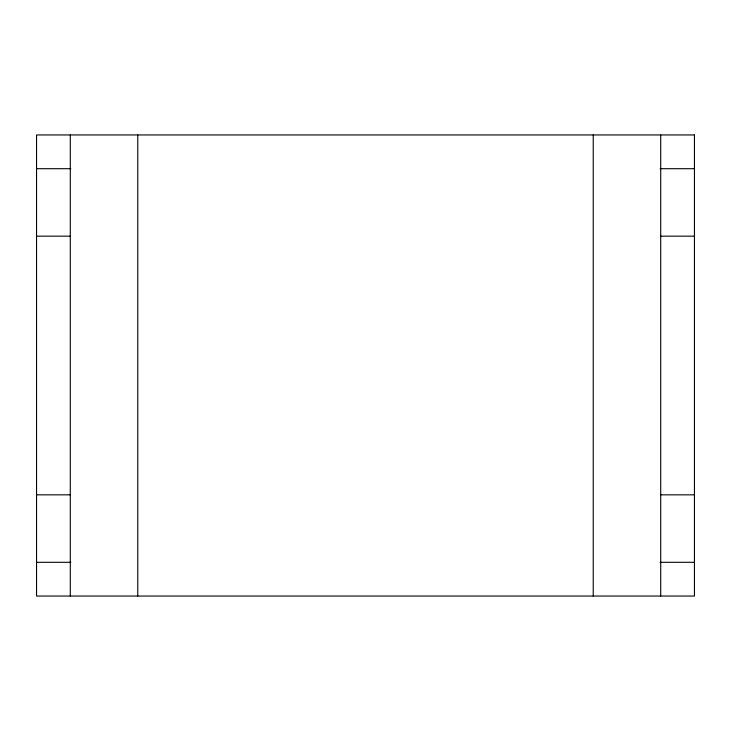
<?xml version="1.0" encoding="UTF-8"?>
<svg xmlns="http://www.w3.org/2000/svg" width="731" height="731" viewBox="0 0 731 731"><rect width="100%" height="100%" fill="white"/><g stroke="black" fill="none" stroke-linecap="round" stroke-linejoin="round"><path stroke-width="1.1" d="M36.55 168.697L70.816 168.697M660.184 168.697L694.45 168.697M36.55 236.168L70.286 236.168M660.714 236.168L694.45 236.168M36.55 494.832L70.286 494.832M660.714 494.832L694.45 494.832M36.55 562.303L70.816 562.303M660.184 562.303L694.45 562.303M660.714 134.952L660.714 596.048M593.234 134.952L593.234 596.048M137.766 134.952L137.766 596.048M70.286 134.952L70.286 596.048M694.45 134.952L36.55 134.952L36.55 596.048L694.45 596.048L694.45 134.952"/></g></svg>
